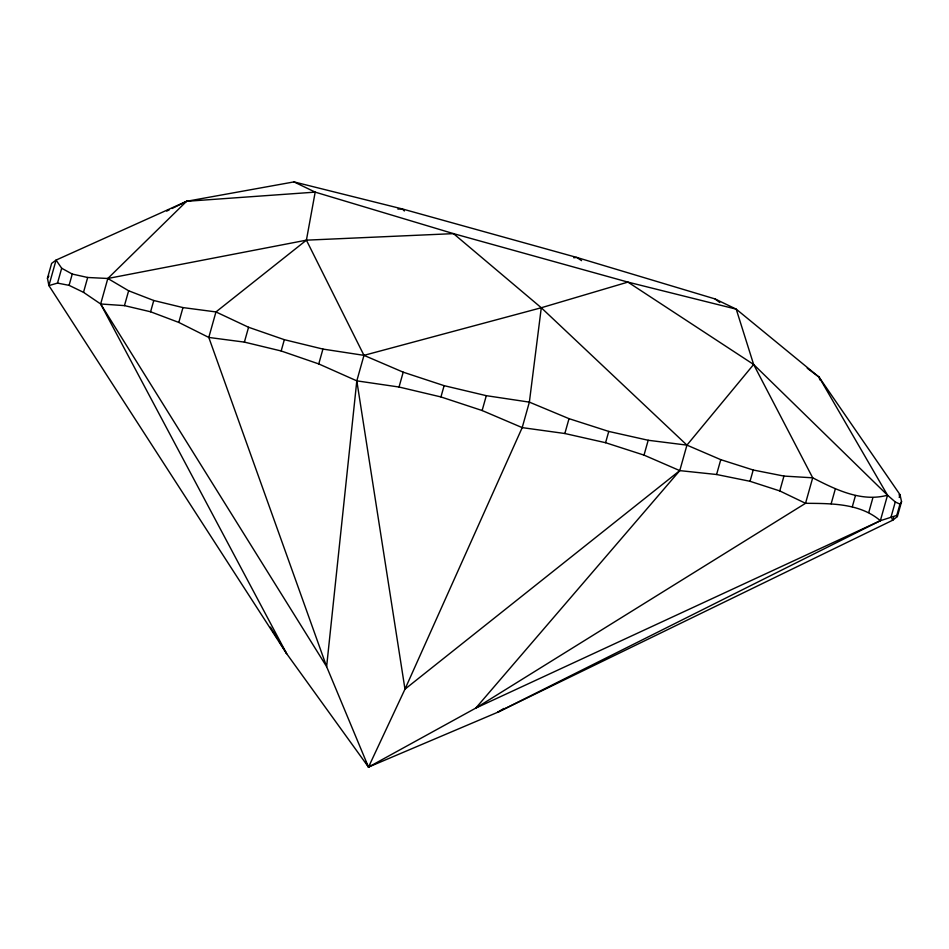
<?xml version="1.0" encoding="UTF-8"?>
<svg xmlns="http://www.w3.org/2000/svg" width="949" height="949" viewBox="0 0 949 949"><rect width="100%" height="100%" fill="white"/><g stroke="black" fill="none" stroke-linecap="round" stroke-linejoin="round"><path stroke-width="1.42" d="M293.976 181.9L315.187 192.125L306.408 240.168L363.977 355.353L356.812 380.857L326.622 666.625L368.497 767.1L497.632 712.296L892.831 520.159L897.374 516.541L901.55 501.689L900.008 494.666L819.058 377.109L736.222 309.149L715.012 298.923L576.695 257.416L402.293 208.934L293.976 181.9L186.585 201.307L56.074 260.085L51.626 263.395L47.45 278.247L48.909 285.59L286.645 653.659L368.497 767.1L475.805 708.084L805.535 503.302C831.016 503.528 859.877 503.112 880.352 520.704L896.793 515.414L899.972 504.133L901.55 501.689M171.994 208.507L186.585 201.307L315.187 192.125L453.503 233.632L541.286 307.749L529.364 402.127L522.199 427.619L404.974 689.164L368.497 767.1L365.662 761.964M57.509 283.099L61.685 268.247L56.074 260.085L48.909 285.59L57.509 283.099L69.087 285.352L83.512 292.339L100.665 303.988L326.622 666.625L208.792 337.441L215.957 311.936L306.408 240.168L453.503 233.632L627.906 282.102L736.222 309.149L753.636 364.475L812.7 477.81C835.44 489.494 861.384 502.377 887.529 495.2L895.275 501.962L899.972 504.133M69.087 285.352L72.254 274.059L61.685 268.247M83.512 292.339L87.688 277.488L107.83 278.484L306.408 240.168M278.935 641.038L286.645 653.659L100.665 303.988L107.83 278.484L186.585 201.307M100.665 303.988L124.461 305.614L128.637 290.774L107.83 278.484M153.762 300.501L182.967 307.583L215.957 311.936L248.567 327.263L284.344 339.683L322.933 349.078L363.977 355.353L403.206 372.174L444.12 385.662L486.303 395.674L529.364 402.127L569.02 418.663L608.76 431.427L648.191 440.265L686.934 445.128L720.766 459.66L753.209 470.004L783.945 476.078L812.7 477.81L805.535 503.302L779.781 490.93L750.03 481.297L716.59 474.5L679.769 470.621L644.015 455.117L605.581 442.709L564.845 433.515L522.199 427.619L482.128 410.526L440.941 396.943L399.031 387.026L356.812 380.857L318.757 363.93L281.165 350.976L244.391 342.114L208.792 337.441L178.792 322.423L150.594 311.782L153.762 300.501L128.637 290.774M178.792 322.423L182.967 307.583M244.391 342.114L248.567 327.263M281.165 350.976L284.344 339.683M318.757 363.93L322.933 349.078M399.031 387.026L403.206 372.174M440.941 396.943L444.12 385.662M482.128 410.526L486.303 395.674M564.845 433.515L569.02 418.663M605.581 442.709L608.76 431.427M644.015 455.117L648.191 440.265M880.352 520.704L475.805 708.084L679.769 470.621L686.934 445.128L753.636 364.475L887.529 495.2L880.352 520.704L497.632 712.296L503.943 708.429M716.59 474.5L720.766 459.66M750.03 481.297L753.209 470.004M779.781 490.93L783.945 476.078M831.158 503.753L835.334 488.901M852.297 506.825L855.464 495.544M868.75 512.496L872.914 497.644M891.111 516.814L895.275 501.962M893.638 517.324L892.831 520.159L891.799 518.569M899.213 497.501L900.008 494.666L898.94 494.939M47.45 278.247L47.948 277.452M48.458 276.645L48.862 276.017M679.769 470.621L404.974 689.164L356.812 380.857M368.497 767.1L370.834 765.321M166.692 211.117L169.337 209.812M363.977 355.353L541.286 307.749L627.906 282.102L753.636 364.475M573.777 257.76L576.695 257.416L581.595 260.643M397.88 209.088L402.293 208.934L404.369 210.998M72.254 274.059L87.688 277.488M124.461 305.614L150.594 311.782M715.012 298.923L719.745 302.482M807.243 368.224L819.058 377.109L887.529 495.2M541.286 307.749L686.934 445.128M270.441 627.147L277.393 638.511M896.793 515.414L897.374 516.541M819.058 377.109L819.9 379.944"/></g></svg>
